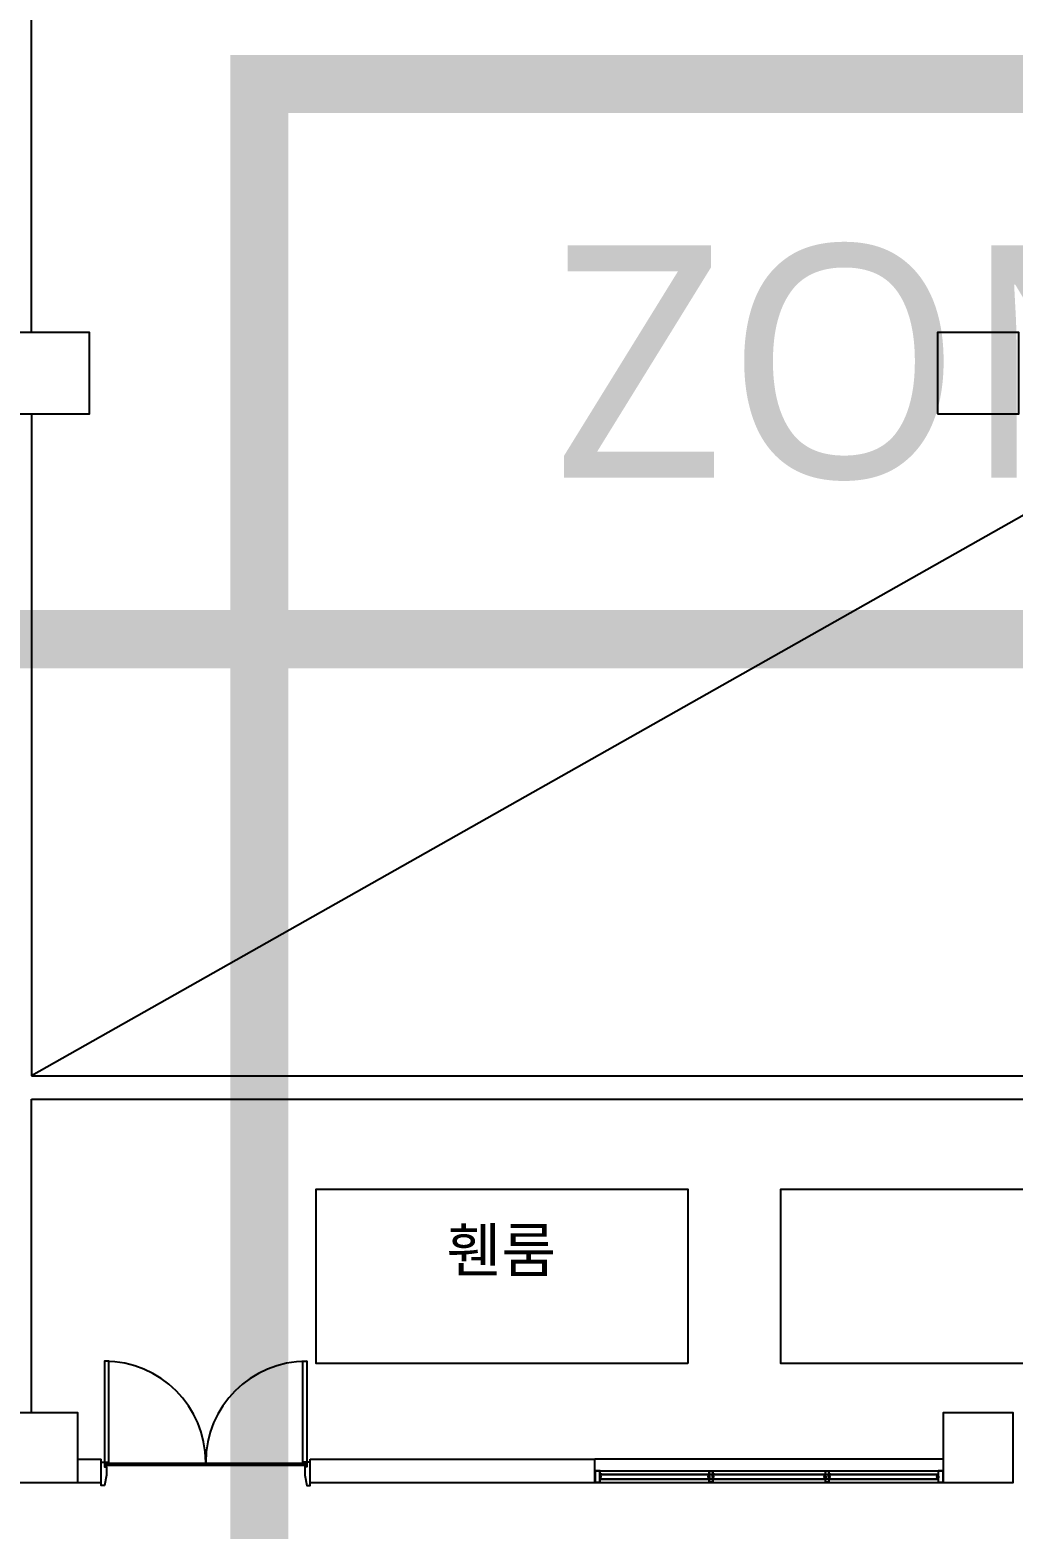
# Model space of a CAD drawing. Header units: millimetres. Extents: x -105683 to 94728, y -31127 to 151123.
# Drawn here: x 52712 to 61175, y 46995 to 59899 of the extents above; entities that cross this region are included whole.
import ezdxf
from ezdxf.enums import TextEntityAlignment as Align

# ---------------------------------------------------------------- set-up
doc = ezdxf.new("R2010")
doc.units = ezdxf.units.MM
doc.linetypes.add('HIDDEN', pattern=[9.525, 6.35, -3.175])
doc.layers.add('e-plan', color=9, linetype='Continuous')
doc.layers.add('구역', color=5, linetype='Continuous')
doc.styles.add('xr_plan$0$USUN', font='malgun_0.ttf')
doc.styles.add('Xref-지하1층$0$USUN', font='malgun_0.ttf')

# ---------------------------------------------------------------- blocks, each defined once
blk = doc.blocks.new('Xref-지하1층')
at = {"layer": 'e-plan'}
for p, q in [((84200, 78600), (56250, 62800)), ((64100, 59500), (64100, 59300)), ((58620, 59463), (56880, 59463)), ((58620, 59447), (56880, 59447)), ((61145, 59400), (61100, 59400)), ((61143, 59398), (61102, 59398)), ((61145, 59400), (64055, 59400)), ((61160, 59372), (61145, 59372)), ((61145, 59372), (61145, 59370)), ((61160, 59372), (61145, 59372)), ((61145, 59372), (61145, 59370)), ((61147, 59370), (61145, 59370)), ((61147, 59370), (61145, 59370)), ((61150, 59371), (61147, 59371)), ((61147, 59371), (61147, 59370)), ((61150, 59371), (61147, 59371)), ((61147, 59371), (61147, 59370)), ((61150, 59329), (61150, 59371)), ((61150, 59329), (61150, 59371)), ((61158, 59371), (61152, 59371)), ((61152, 59329), (61152, 59371)), ((61158, 59371), (61152, 59371)), ((61152, 59329), (61152, 59371)), ((61158, 59368), (61158, 59371)), ((61158, 59368), (61158, 59371)), ((61158, 59368), (61160, 59368)), ((61158, 59368), (61160, 59368)), ((61160, 59368), (61160, 59372)), ((61160, 59368), (61160, 59372)), ((61160, 59372), (64055, 59372)), ((61160, 59368), (64055, 59368)), ((62070, 59372), (62085, 59372)), ((62070, 59368), (62070, 59372)), ((62070, 59368), (62070, 59372)), ((62070, 59372), (62085, 59372)), ((62072, 59368), (62070, 59368)), ((62072, 59368), (62070, 59368)), ((62072, 59371), (62078, 59371)), ((62072, 59368), (62072, 59371)), ((62072, 59371), (62078, 59371)), ((62072, 59368), (62072, 59371)), ((62078, 59329), (62078, 59371)), ((62078, 59329), (62078, 59371)), ((62080, 59371), (62083, 59371)), ((62080, 59329), (62080, 59371)), ((62080, 59371), (62083, 59371)), ((62080, 59329), (62080, 59371)), ((62083, 59371), (62083, 59370)), ((62083, 59371), (62083, 59370)), ((62083, 59370), (62085, 59370)), ((62083, 59370), (62085, 59370)), ((62085, 59372), (62085, 59370)), ((62085, 59372), (62085, 59370)), ((62130, 59372), (62115, 59372)), ((62115, 59372), (62115, 59370)), ((62130, 59372), (62115, 59372)), ((62115, 59372), (62115, 59370)), ((62117, 59370), (62115, 59370)), ((62117, 59370), (62115, 59370)), ((62120, 59371), (62117, 59371)), ((62117, 59371), (62117, 59370)), ((62120, 59371), (62117, 59371)), ((62117, 59371), (62117, 59370)), ((62120, 59329), (62120, 59371)), ((62120, 59329), (62120, 59371)), ((62128, 59371), (62122, 59371)), ((62122, 59329), (62122, 59371)), ((62128, 59371), (62122, 59371)), ((62122, 59329), (62122, 59371)), ((62128, 59368), (62128, 59371)), ((62128, 59368), (62128, 59371)), ((62128, 59368), (62130, 59368)), ((62128, 59368), (62130, 59368)), ((62130, 59368), (62130, 59372)), ((62130, 59368), (62130, 59372)), ((63070, 59372), (63085, 59372)), ((63070, 59368), (63070, 59372)), ((63070, 59368), (63070, 59372)), ((63070, 59372), (63085, 59372)), ((63072, 59368), (63070, 59368)), ((63072, 59368), (63070, 59368)), ((63072, 59371), (63078, 59371)), ((63072, 59368), (63072, 59371)), ((63072, 59371), (63078, 59371)), ((63072, 59368), (63072, 59371)), ((63078, 59329), (63078, 59371)), ((63078, 59329), (63078, 59371)), ((63080, 59371), (63083, 59371)), ((63080, 59329), (63080, 59371)), ((63080, 59371), (63083, 59371)), ((63080, 59329), (63080, 59371)), ((63083, 59371), (63083, 59370)), ((63083, 59371), (63083, 59370)), ((63083, 59370), (63085, 59370)), ((63083, 59370), (63085, 59370)), ((63085, 59372), (63085, 59370)), ((63085, 59372), (63085, 59370)), ((63130, 59372), (63115, 59372)), ((63115, 59372), (63115, 59370)), ((63130, 59372), (63115, 59372)), ((63115, 59372), (63115, 59370)), ((63117, 59370), (63115, 59370)), ((63117, 59370), (63115, 59370)), ((63120, 59371), (63117, 59371)), ((63117, 59371), (63117, 59370)), ((63120, 59371), (63117, 59371)), ((63117, 59371), (63117, 59370)), ((63120, 59329), (63120, 59371)), ((63120, 59329), (63120, 59371)), ((63128, 59371), (63122, 59371)), ((63122, 59329), (63122, 59371)), ((63128, 59371), (63122, 59371)), ((63122, 59329), (63122, 59371)), ((63128, 59368), (63128, 59371)), ((63128, 59368), (63128, 59371)), ((63128, 59368), (63130, 59368)), ((63128, 59368), (63130, 59368)), ((63130, 59368), (63130, 59372)), ((63130, 59368), (63130, 59372)), ((64040, 59368), (64040, 59372)), ((64040, 59372), (64055, 59372)), ((64040, 59368), (64040, 59372)), ((64040, 59372), (64055, 59372)), ((64042, 59368), (64040, 59368)), ((64042, 59368), (64040, 59368)), ((64042, 59371), (64048, 59371)), ((64042, 59368), (64042, 59371)), ((64042, 59371), (64048, 59371)), ((64042, 59368), (64042, 59371)), ((64048, 59329), (64048, 59371)), ((64048, 59329), (64048, 59371)), ((64050, 59371), (64053, 59371)), ((64050, 59329), (64050, 59371)), ((64050, 59371), (64053, 59371)), ((64050, 59329), (64050, 59371)), ((64053, 59371), (64053, 59370)), ((64053, 59371), (64053, 59370)), ((64053, 59370), (64055, 59370)), ((64053, 59370), (64055, 59370)), ((64055, 59372), (64055, 59370)), ((64055, 59372), (64055, 59370)), ((61102, 59302), (61143, 59302)), ((61158, 59350), (61134, 59350)), ((61158, 59350), (61134, 59350)), ((61140, 59352), (61139, 59352)), ((61139, 59352), (61139, 59351)), ((61140, 59352), (61139, 59352)), ((61139, 59352), (61139, 59351)), ((61139, 59351), (61139, 59351)), ((61139, 59351), (61139, 59351)), ((61139, 59350), (61139, 59349)), ((61139, 59350), (61139, 59349)), ((61139, 59349), (61139, 59349)), ((61139, 59349), (61139, 59349)), ((61140, 59348), (61139, 59348)), ((61140, 59348), (61139, 59348)), ((61140, 59352), (61141, 59352)), ((61140, 59352), (61140, 59351)), ((61140, 59352), (61141, 59352)), ((61140, 59352), (61140, 59351)), ((61140, 59351), (61141, 59351)), ((61140, 59351), (61141, 59351)), ((61140, 59349), (61141, 59349)), ((61140, 59349), (61140, 59348)), ((61140, 59349), (61141, 59349)), ((61140, 59349), (61140, 59348)), ((61140, 59348), (61141, 59348)), ((61140, 59348), (61141, 59348)), ((61142, 59352), (61145, 59352)), ((61142, 59352), (61145, 59352)), ((61142, 59351), (61145, 59351)), ((61142, 59351), (61145, 59351)), ((61142, 59349), (61145, 59349)), ((61142, 59349), (61145, 59349)), ((61142, 59348), (61145, 59348)), ((61142, 59348), (61145, 59348)), ((61145, 59330), (61145, 59328)), ((61147, 59330), (61145, 59330)), ((61145, 59330), (61145, 59328)), ((61147, 59330), (61145, 59330)), ((61145, 59328), (61160, 59328)), ((61145, 59328), (61160, 59328)), ((61145, 59300), (64055, 59300)), ((61147, 59352), (61149, 59352)), ((61147, 59352), (61149, 59352)), ((61147, 59351), (61149, 59351)), ((61147, 59351), (61149, 59351)), ((61147, 59349), (61149, 59349)), ((61147, 59349), (61149, 59349)), ((61147, 59348), (61149, 59348)), ((61147, 59348), (61149, 59348)), ((61147, 59330), (61147, 59329)), ((61147, 59330), (61147, 59329)), ((61147, 59329), (61150, 59329)), ((61147, 59329), (61150, 59329)), ((61151, 59352), (61152, 59352)), ((61151, 59352), (61152, 59352)), ((61151, 59351), (61152, 59351)), ((61151, 59351), (61152, 59351)), ((61151, 59349), (61152, 59349)), ((61151, 59349), (61152, 59349)), ((61151, 59348), (61152, 59348)), ((61151, 59348), (61152, 59348)), ((61152, 59346), (61152, 59354)), ((61152, 59354), (61153, 59354)), ((61152, 59346), (61152, 59354)), ((61152, 59354), (61153, 59354)), ((61153, 59346), (61152, 59346)), ((61153, 59346), (61152, 59346)), ((61152, 59329), (61158, 59329)), ((61152, 59329), (61158, 59329)), ((61154, 59354), (61153, 59354)), ((61154, 59354), (61153, 59354)), ((61153, 59350), (61154, 59351)), ((61153, 59350), (61154, 59351)), ((61153, 59350), (61153, 59350)), ((61153, 59350), (61154, 59349)), ((61153, 59350), (61153, 59350)), ((61153, 59350), (61154, 59349)), ((61153, 59346), (61154, 59346)), ((61153, 59346), (61154, 59346)), ((61155, 59353), (61154, 59354)), ((61155, 59353), (61154, 59354)), ((61154, 59351), (61155, 59352)), ((61154, 59351), (61155, 59352)), ((61154, 59349), (61155, 59349)), ((61154, 59349), (61155, 59349)), ((61154, 59346), (61155, 59347)), ((61154, 59346), (61155, 59347)), ((61155, 59351), (61155, 59353)), ((61155, 59353), (61155, 59353)), ((61155, 59352), (61155, 59353)), ((61155, 59351), (61155, 59353)), ((61155, 59353), (61155, 59353)), ((61155, 59352), (61155, 59353)), ((61155, 59349), (61155, 59351)), ((61155, 59349), (61155, 59351)), ((61155, 59348), (61155, 59349)), ((61155, 59349), (61155, 59348)), ((61155, 59348), (61155, 59349)), ((61155, 59349), (61155, 59348)), ((61155, 59347), (61155, 59348)), ((61155, 59347), (61155, 59348)), ((61158, 59329), (61158, 59332)), ((61158, 59332), (61160, 59332)), ((61158, 59329), (61158, 59332)), ((61158, 59332), (61160, 59332)), ((61160, 59328), (61160, 59332)), ((61160, 59328), (61160, 59332)), ((61160, 59332), (64055, 59332)), ((61160, 59328), (64055, 59328)), ((62070, 59328), (62070, 59332)), ((62072, 59332), (62070, 59332)), ((62070, 59328), (62070, 59332)), ((62072, 59332), (62070, 59332)), ((62085, 59328), (62070, 59328)), ((62085, 59328), (62070, 59328)), ((62072, 59350), (62096, 59350)), ((62072, 59350), (62096, 59350)), ((62072, 59329), (62072, 59332)), ((62072, 59329), (62072, 59332)), ((62078, 59329), (62072, 59329)), ((62078, 59329), (62072, 59329)), ((62075, 59353), (62076, 59354)), ((62075, 59353), (62076, 59354)), ((62075, 59351), (62075, 59353)), ((62075, 59353), (62075, 59353)), ((62075, 59352), (62075, 59353)), ((62075, 59351), (62075, 59353)), ((62075, 59353), (62075, 59353)), ((62075, 59352), (62075, 59353)), ((62076, 59351), (62075, 59352)), ((62076, 59351), (62075, 59352)), ((62075, 59349), (62075, 59351)), ((62075, 59349), (62075, 59351)), ((62075, 59348), (62075, 59349)), ((62076, 59349), (62075, 59349)), ((62075, 59349), (62075, 59348)), ((62075, 59348), (62075, 59349)), ((62075, 59349), (62075, 59348)), ((62076, 59349), (62075, 59349)), ((62075, 59347), (62075, 59348)), ((62075, 59347), (62075, 59348)), ((62076, 59346), (62075, 59347)), ((62076, 59346), (62075, 59347)), ((62076, 59354), (62077, 59354)), ((62076, 59354), (62077, 59354)), ((62077, 59350), (62076, 59351)), ((62077, 59350), (62076, 59351)), ((62077, 59350), (62076, 59349)), ((62077, 59350), (62076, 59349)), ((62077, 59346), (62076, 59346)), ((62077, 59346), (62076, 59346)), ((62078, 59354), (62077, 59354)), ((62078, 59354), (62077, 59354)), ((62077, 59350), (62077, 59350)), ((62077, 59350), (62077, 59350)), ((62077, 59346), (62078, 59346)), ((62077, 59346), (62078, 59346)), ((62078, 59346), (62078, 59354)), ((62078, 59346), (62078, 59354)), ((62079, 59352), (62078, 59352)), ((62079, 59352), (62078, 59352)), ((62079, 59351), (62078, 59351)), ((62079, 59351), (62078, 59351)), ((62079, 59349), (62078, 59349)), ((62079, 59349), (62078, 59349)), ((62079, 59348), (62078, 59348)), ((62079, 59348), (62078, 59348)), ((62083, 59329), (62080, 59329)), ((62083, 59329), (62080, 59329)), ((62083, 59352), (62081, 59352)), ((62083, 59352), (62081, 59352)), ((62083, 59351), (62081, 59351)), ((62083, 59351), (62081, 59351)), ((62083, 59349), (62081, 59349)), ((62083, 59349), (62081, 59349)), ((62083, 59348), (62081, 59348)), ((62083, 59348), (62081, 59348)), ((62083, 59330), (62083, 59329)), ((62083, 59330), (62085, 59330)), ((62083, 59330), (62083, 59329)), ((62083, 59330), (62085, 59330)), ((62088, 59352), (62085, 59352)), ((62088, 59352), (62085, 59352)), ((62088, 59351), (62085, 59351)), ((62088, 59351), (62085, 59351)), ((62088, 59349), (62085, 59349)), ((62088, 59349), (62085, 59349)), ((62088, 59348), (62085, 59348)), ((62088, 59348), (62085, 59348)), ((62085, 59330), (62085, 59328)), ((62085, 59330), (62085, 59328)), ((62090, 59352), (62089, 59352)), ((62090, 59352), (62089, 59352)), ((62090, 59351), (62089, 59351)), ((62090, 59351), (62089, 59351)), ((62090, 59349), (62089, 59349)), ((62090, 59349), (62089, 59349)), ((62090, 59348), (62089, 59348)), ((62090, 59348), (62089, 59348)), ((62090, 59352), (62090, 59351)), ((62090, 59352), (62091, 59352)), ((62090, 59352), (62090, 59351)), ((62090, 59352), (62091, 59352)), ((62090, 59349), (62090, 59348)), ((62090, 59349), (62090, 59348)), ((62090, 59348), (62091, 59348)), ((62090, 59348), (62091, 59348)), ((62091, 59352), (62091, 59351)), ((62091, 59352), (62091, 59351)), ((62091, 59351), (62091, 59351)), ((62091, 59351), (62091, 59351)), ((62091, 59350), (62091, 59349)), ((62091, 59350), (62091, 59349)), ((62091, 59349), (62091, 59349)), ((62091, 59349), (62091, 59349)), ((62128, 59350), (62104, 59350)), ((62128, 59350), (62104, 59350)), ((62110, 59352), (62109, 59352)), ((62109, 59352), (62109, 59351)), ((62110, 59352), (62109, 59352)), ((62109, 59352), (62109, 59351)), ((62109, 59351), (62109, 59351)), ((62109, 59351), (62109, 59351)), ((62109, 59350), (62109, 59349)), ((62109, 59350), (62109, 59349)), ((62109, 59349), (62109, 59349)), ((62109, 59349), (62109, 59349)), ((62110, 59348), (62109, 59348)), ((62110, 59348), (62109, 59348)), ((62110, 59352), (62111, 59352)), ((62110, 59352), (62110, 59351)), ((62110, 59352), (62111, 59352)), ((62110, 59352), (62110, 59351)), ((62110, 59351), (62111, 59351)), ((62110, 59351), (62111, 59351)), ((62110, 59349), (62111, 59349)), ((62110, 59349), (62110, 59348)), ((62110, 59349), (62111, 59349)), ((62110, 59349), (62110, 59348)), ((62110, 59348), (62111, 59348)), ((62110, 59348), (62111, 59348)), ((62112, 59352), (62115, 59352)), ((62112, 59352), (62115, 59352)), ((62112, 59351), (62115, 59351)), ((62112, 59351), (62115, 59351)), ((62112, 59349), (62115, 59349)), ((62112, 59349), (62115, 59349)), ((62112, 59348), (62115, 59348)), ((62112, 59348), (62115, 59348)), ((62115, 59330), (62115, 59328)), ((62117, 59330), (62115, 59330)), ((62115, 59330), (62115, 59328)), ((62117, 59330), (62115, 59330)), ((62115, 59328), (62130, 59328)), ((62115, 59328), (62130, 59328)), ((62117, 59352), (62119, 59352)), ((62117, 59352), (62119, 59352)), ((62117, 59351), (62119, 59351)), ((62117, 59351), (62119, 59351)), ((62117, 59349), (62119, 59349)), ((62117, 59349), (62119, 59349)), ((62117, 59348), (62119, 59348)), ((62117, 59348), (62119, 59348)), ((62117, 59330), (62117, 59329)), ((62117, 59330), (62117, 59329)), ((62117, 59329), (62120, 59329)), ((62117, 59329), (62120, 59329)), ((62121, 59352), (62122, 59352)), ((62121, 59352), (62122, 59352)), ((62121, 59351), (62122, 59351)), ((62121, 59351), (62122, 59351)), ((62121, 59349), (62122, 59349)), ((62121, 59349), (62122, 59349)), ((62121, 59348), (62122, 59348)), ((62121, 59348), (62122, 59348)), ((62122, 59346), (62122, 59354)), ((62122, 59354), (62123, 59354)), ((62122, 59346), (62122, 59354)), ((62122, 59354), (62123, 59354)), ((62123, 59346), (62122, 59346)), ((62123, 59346), (62122, 59346)), ((62122, 59329), (62128, 59329)), ((62122, 59329), (62128, 59329)), ((62124, 59354), (62123, 59354)), ((62124, 59354), (62123, 59354)), ((62123, 59350), (62124, 59351)), ((62123, 59350), (62124, 59351)), ((62123, 59350), (62123, 59350)), ((62123, 59350), (62124, 59349)), ((62123, 59350), (62123, 59350)), ((62123, 59350), (62124, 59349)), ((62123, 59346), (62124, 59346)), ((62123, 59346), (62124, 59346)), ((62125, 59353), (62124, 59354)), ((62125, 59353), (62124, 59354)), ((62124, 59351), (62125, 59352)), ((62124, 59351), (62125, 59352)), ((62124, 59349), (62125, 59349)), ((62124, 59349), (62125, 59349)), ((62124, 59346), (62125, 59347)), ((62124, 59346), (62125, 59347)), ((62125, 59351), (62125, 59353)), ((62125, 59353), (62125, 59353)), ((62125, 59352), (62125, 59353)), ((62125, 59351), (62125, 59353)), ((62125, 59353), (62125, 59353)), ((62125, 59352), (62125, 59353)), ((62125, 59349), (62125, 59351)), ((62125, 59349), (62125, 59351)), ((62125, 59348), (62125, 59349)), ((62125, 59349), (62125, 59348)), ((62125, 59348), (62125, 59349)), ((62125, 59349), (62125, 59348)), ((62125, 59347), (62125, 59348)), ((62125, 59347), (62125, 59348)), ((62128, 59329), (62128, 59332)), ((62128, 59332), (62130, 59332)), ((62128, 59329), (62128, 59332)), ((62128, 59332), (62130, 59332)), ((62130, 59328), (62130, 59332)), ((62130, 59328), (62130, 59332)), ((63070, 59328), (63070, 59332)), ((63072, 59332), (63070, 59332)), ((63070, 59328), (63070, 59332)), ((63072, 59332), (63070, 59332)), ((63085, 59328), (63070, 59328)), ((63085, 59328), (63070, 59328)), ((63072, 59350), (63096, 59350)), ((63072, 59350), (63096, 59350)), ((63072, 59329), (63072, 59332)), ((63072, 59329), (63072, 59332)), ((63078, 59329), (63072, 59329)), ((63078, 59329), (63072, 59329)), ((63075, 59353), (63076, 59354)), ((63075, 59353), (63076, 59354)), ((63075, 59351), (63075, 59353)), ((63075, 59353), (63075, 59353)), ((63075, 59352), (63075, 59353)), ((63075, 59351), (63075, 59353)), ((63075, 59353), (63075, 59353)), ((63075, 59352), (63075, 59353)), ((63076, 59351), (63075, 59352)), ((63076, 59351), (63075, 59352)), ((63075, 59349), (63075, 59351)), ((63075, 59349), (63075, 59351)), ((63075, 59348), (63075, 59349)), ((63076, 59349), (63075, 59349)), ((63075, 59349), (63075, 59348)), ((63075, 59348), (63075, 59349)), ((63075, 59349), (63075, 59348)), ((63076, 59349), (63075, 59349)), ((63075, 59347), (63075, 59348)), ((63075, 59347), (63075, 59348)), ((63076, 59346), (63075, 59347)), ((63076, 59346), (63075, 59347)), ((63076, 59354), (63077, 59354)), ((63076, 59354), (63077, 59354)), ((63077, 59350), (63076, 59351)), ((63077, 59350), (63076, 59351)), ((63077, 59350), (63076, 59349)), ((63077, 59350), (63076, 59349)), ((63077, 59346), (63076, 59346)), ((63077, 59346), (63076, 59346)), ((63078, 59354), (63077, 59354)), ((63078, 59354), (63077, 59354)), ((63077, 59350), (63077, 59350)), ((63077, 59350), (63077, 59350)), ((63077, 59346), (63078, 59346)), ((63077, 59346), (63078, 59346)), ((63078, 59346), (63078, 59354)), ((63078, 59346), (63078, 59354)), ((63079, 59352), (63078, 59352)), ((63079, 59352), (63078, 59352)), ((63079, 59351), (63078, 59351)), ((63079, 59351), (63078, 59351)), ((63079, 59349), (63078, 59349)), ((63079, 59349), (63078, 59349)), ((63079, 59348), (63078, 59348)), ((63079, 59348), (63078, 59348)), ((63083, 59329), (63080, 59329)), ((63083, 59329), (63080, 59329)), ((63083, 59352), (63081, 59352)), ((63083, 59352), (63081, 59352)), ((63083, 59351), (63081, 59351)), ((63083, 59351), (63081, 59351)), ((63083, 59349), (63081, 59349)), ((63083, 59349), (63081, 59349)), ((63083, 59348), (63081, 59348)), ((63083, 59348), (63081, 59348)), ((63083, 59330), (63083, 59329)), ((63083, 59330), (63085, 59330)), ((63083, 59330), (63083, 59329)), ((63083, 59330), (63085, 59330)), ((63088, 59352), (63085, 59352)), ((63088, 59352), (63085, 59352)), ((63088, 59351), (63085, 59351)), ((63088, 59351), (63085, 59351)), ((63088, 59349), (63085, 59349)), ((63088, 59349), (63085, 59349)), ((63088, 59348), (63085, 59348)), ((63088, 59348), (63085, 59348)), ((63085, 59330), (63085, 59328)), ((63085, 59330), (63085, 59328)), ((63090, 59352), (63089, 59352)), ((63090, 59352), (63089, 59352)), ((63090, 59351), (63089, 59351)), ((63090, 59351), (63089, 59351)), ((63090, 59349), (63089, 59349)), ((63090, 59349), (63089, 59349)), ((63090, 59348), (63089, 59348)), ((63090, 59348), (63089, 59348)), ((63090, 59352), (63090, 59351)), ((63090, 59352), (63091, 59352)), ((63090, 59352), (63090, 59351)), ((63090, 59352), (63091, 59352)), ((63090, 59349), (63090, 59348)), ((63090, 59349), (63090, 59348)), ((63090, 59348), (63091, 59348)), ((63090, 59348), (63091, 59348)), ((63091, 59352), (63091, 59351)), ((63091, 59352), (63091, 59351)), ((63091, 59351), (63091, 59351)), ((63091, 59351), (63091, 59351)), ((63091, 59350), (63091, 59349)), ((63091, 59350), (63091, 59349)), ((63091, 59349), (63091, 59349)), ((63091, 59349), (63091, 59349)), ((63128, 59350), (63104, 59350)), ((63128, 59350), (63104, 59350)), ((63110, 59352), (63109, 59352)), ((63109, 59352), (63109, 59351)), ((63110, 59352), (63109, 59352)), ((63109, 59352), (63109, 59351)), ((63109, 59351), (63109, 59351)), ((63109, 59351), (63109, 59351)), ((63109, 59350), (63109, 59349)), ((63109, 59350), (63109, 59349)), ((63109, 59349), (63109, 59349)), ((63109, 59349), (63109, 59349)), ((63110, 59348), (63109, 59348)), ((63110, 59348), (63109, 59348)), ((63110, 59352), (63111, 59352)), ((63110, 59352), (63110, 59351)), ((63110, 59352), (63111, 59352)), ((63110, 59352), (63110, 59351)), ((63110, 59351), (63111, 59351)), ((63110, 59351), (63111, 59351)), ((63110, 59349), (63111, 59349)), ((63110, 59349), (63110, 59348)), ((63110, 59349), (63111, 59349)), ((63110, 59349), (63110, 59348)), ((63110, 59348), (63111, 59348)), ((63110, 59348), (63111, 59348)), ((63112, 59352), (63115, 59352)), ((63112, 59352), (63115, 59352)), ((63112, 59351), (63115, 59351)), ((63112, 59351), (63115, 59351)), ((63112, 59349), (63115, 59349)), ((63112, 59349), (63115, 59349)), ((63112, 59348), (63115, 59348)), ((63112, 59348), (63115, 59348)), ((63115, 59330), (63115, 59328)), ((63117, 59330), (63115, 59330)), ((63115, 59330), (63115, 59328)), ((63117, 59330), (63115, 59330)), ((63115, 59328), (63130, 59328)), ((63115, 59328), (63130, 59328)), ((63117, 59352), (63119, 59352)), ((63117, 59352), (63119, 59352)), ((63117, 59351), (63119, 59351)), ((63117, 59351), (63119, 59351)), ((63117, 59349), (63119, 59349)), ((63117, 59349), (63119, 59349)), ((63117, 59348), (63119, 59348)), ((63117, 59348), (63119, 59348)), ((63117, 59330), (63117, 59329)), ((63117, 59330), (63117, 59329)), ((63117, 59329), (63120, 59329)), ((63117, 59329), (63120, 59329)), ((63121, 59352), (63122, 59352)), ((63121, 59352), (63122, 59352)), ((63121, 59351), (63122, 59351)), ((63121, 59351), (63122, 59351)), ((63121, 59349), (63122, 59349)), ((63121, 59349), (63122, 59349)), ((63121, 59348), (63122, 59348)), ((63121, 59348), (63122, 59348)), ((63122, 59346), (63122, 59354)), ((63122, 59354), (63123, 59354)), ((63122, 59346), (63122, 59354)), ((63122, 59354), (63123, 59354)), ((63123, 59346), (63122, 59346)), ((63123, 59346), (63122, 59346)), ((63122, 59329), (63128, 59329)), ((63122, 59329), (63128, 59329)), ((63124, 59354), (63123, 59354)), ((63124, 59354), (63123, 59354)), ((63123, 59350), (63124, 59351)), ((63123, 59350), (63124, 59351)), ((63123, 59350), (63123, 59350)), ((63123, 59350), (63124, 59349)), ((63123, 59350), (63123, 59350)), ((63123, 59350), (63124, 59349)), ((63123, 59346), (63124, 59346)), ((63123, 59346), (63124, 59346)), ((63125, 59353), (63124, 59354)), ((63125, 59353), (63124, 59354)), ((63124, 59351), (63125, 59352)), ((63124, 59351), (63125, 59352)), ((63124, 59349), (63125, 59349)), ((63124, 59349), (63125, 59349)), ((63124, 59346), (63125, 59347)), ((63124, 59346), (63125, 59347)), ((63125, 59351), (63125, 59353)), ((63125, 59353), (63125, 59353)), ((63125, 59352), (63125, 59353)), ((63125, 59351), (63125, 59353)), ((63125, 59353), (63125, 59353)), ((63125, 59352), (63125, 59353)), ((63125, 59349), (63125, 59351)), ((63125, 59349), (63125, 59351)), ((63125, 59348), (63125, 59349)), ((63125, 59349), (63125, 59348)), ((63125, 59348), (63125, 59349)), ((63125, 59349), (63125, 59348)), ((63125, 59347), (63125, 59348)), ((63125, 59347), (63125, 59348)), ((63128, 59329), (63128, 59332)), ((63128, 59332), (63130, 59332)), ((63128, 59329), (63128, 59332)), ((63128, 59332), (63130, 59332)), ((63130, 59328), (63130, 59332)), ((63130, 59328), (63130, 59332)), ((64040, 59328), (64040, 59332)), ((64042, 59332), (64040, 59332)), ((64040, 59328), (64040, 59332)), ((64042, 59332), (64040, 59332)), ((64055, 59328), (64040, 59328)), ((64055, 59328), (64040, 59328)), ((64042, 59350), (64066, 59350)), ((64042, 59350), (64066, 59350)), ((64042, 59329), (64042, 59332)), ((64042, 59329), (64042, 59332)), ((64048, 59329), (64042, 59329)), ((64048, 59329), (64042, 59329)), ((64045, 59353), (64046, 59354)), ((64045, 59353), (64046, 59354)), ((64045, 59351), (64045, 59353)), ((64045, 59353), (64045, 59353)), ((64045, 59352), (64045, 59353)), ((64045, 59351), (64045, 59353)), ((64045, 59353), (64045, 59353)), ((64045, 59352), (64045, 59353)), ((64046, 59351), (64045, 59352)), ((64046, 59351), (64045, 59352)), ((64045, 59349), (64045, 59351)), ((64045, 59349), (64045, 59351)), ((64045, 59348), (64045, 59349)), ((64046, 59349), (64045, 59349)), ((64045, 59349), (64045, 59348)), ((64045, 59348), (64045, 59349)), ((64046, 59349), (64045, 59349)), ((64045, 59349), (64045, 59348)), ((64045, 59347), (64045, 59348)), ((64045, 59347), (64045, 59348)), ((64046, 59346), (64045, 59347)), ((64046, 59346), (64045, 59347)), ((64046, 59354), (64047, 59354)), ((64046, 59354), (64047, 59354)), ((64047, 59350), (64046, 59351)), ((64047, 59350), (64046, 59351)), ((64047, 59350), (64046, 59349)), ((64047, 59350), (64046, 59349)), ((64047, 59346), (64046, 59346)), ((64047, 59346), (64046, 59346)), ((64048, 59354), (64047, 59354)), ((64048, 59354), (64047, 59354)), ((64047, 59350), (64047, 59350)), ((64047, 59350), (64047, 59350)), ((64047, 59346), (64048, 59346)), ((64047, 59346), (64048, 59346)), ((64048, 59346), (64048, 59354)), ((64048, 59346), (64048, 59354)), ((64049, 59352), (64048, 59352)), ((64049, 59352), (64048, 59352)), ((64049, 59351), (64048, 59351)), ((64049, 59351), (64048, 59351)), ((64049, 59349), (64048, 59349)), ((64049, 59349), (64048, 59349)), ((64049, 59348), (64048, 59348)), ((64049, 59348), (64048, 59348)), ((64053, 59329), (64050, 59329)), ((64053, 59329), (64050, 59329)), ((64053, 59352), (64051, 59352)), ((64053, 59352), (64051, 59352)), ((64053, 59351), (64051, 59351)), ((64053, 59351), (64051, 59351)), ((64053, 59349), (64051, 59349)), ((64053, 59349), (64051, 59349)), ((64053, 59348), (64051, 59348)), ((64053, 59348), (64051, 59348)), ((64053, 59330), (64053, 59329)), ((64053, 59330), (64055, 59330)), ((64053, 59330), (64053, 59329)), ((64053, 59330), (64055, 59330)), ((64058, 59352), (64055, 59352)), ((64058, 59352), (64055, 59352)), ((64058, 59351), (64055, 59351)), ((64058, 59351), (64055, 59351)), ((64058, 59349), (64055, 59349)), ((64058, 59349), (64055, 59349)), ((64058, 59348), (64055, 59348)), ((64058, 59348), (64055, 59348)), ((64055, 59330), (64055, 59328)), ((64055, 59330), (64055, 59328)), ((64060, 59352), (64059, 59352)), ((64060, 59352), (64059, 59352)), ((64060, 59351), (64059, 59351)), ((64060, 59351), (64059, 59351)), ((64060, 59349), (64059, 59349)), ((64060, 59349), (64059, 59349)), ((64060, 59348), (64059, 59348)), ((64060, 59348), (64059, 59348)), ((64060, 59352), (64060, 59351)), ((64060, 59352), (64061, 59352)), ((64060, 59352), (64060, 59351)), ((64060, 59352), (64061, 59352)), ((64060, 59349), (64060, 59348)), ((64060, 59349), (64060, 59348)), ((64060, 59348), (64061, 59348)), ((64060, 59348), (64061, 59348)), ((64061, 59352), (64061, 59351)), ((64061, 59352), (64061, 59351)), ((64061, 59351), (64061, 59351)), ((64061, 59351), (64061, 59351)), ((64061, 59350), (64061, 59349)), ((64061, 59350), (64061, 59349)), ((64061, 59349), (64061, 59349)), ((64061, 59349), (64061, 59349))]:
    blk.add_line(p, q, dxfattribs=at)
at = {"layer": 'e-plan', "linetype": 'Continuous'}
for p, q in [((56250, 69200), (56250, 78600)), ((56250, 68500), (56250, 62800)), ((56250, 62800), (70900, 62800)), ((56250, 59900), (56250, 62600)), ((56250, 62600), (70700, 62600)), ((56650, 59500), (56850, 59500)), ((56850, 59300), (56850, 59500)), ((58650, 59500), (61100, 59500)), ((58650, 59300), (58650, 59500)), ((61100, 59300), (61100, 59500)), ((64100, 59500), (61100, 59500)), ((56650, 59300), (56850, 59300)), ((58650, 59300), (61100, 59300))]:
    blk.add_line(p, q, dxfattribs=at)
at = {"layer": 'e-plan'}
for points in [[(56050, 68500), (56750, 68500), (56750, 69200), (56050, 69200)], [(64050, 68500), (64750, 68500), (64750, 69200), (64050, 69200)], [(61900, 60325), (58700, 60325), (58700, 61825), (61900, 61825)], [(65900, 60325), (62700, 60325), (62700, 61825), (65900, 61825)], [(56050, 59300), (56650, 59300), (56650, 59900), (56050, 59900)], [(64100, 59300), (64700, 59300), (64700, 59900), (64100, 59900)], [(61143, 59398), (61102, 59398), (61102, 59302), (61143, 59302)], [(62085, 59400), (62115, 59400), (62115, 59300), (62085, 59300)], [(62087, 59398), (62113, 59398), (62113, 59302), (62087, 59302)], [(63085, 59400), (63115, 59400), (63115, 59300), (63085, 59300)], [(63087, 59398), (63113, 59398), (63113, 59302), (63087, 59302)], [(64098, 59398), (64057, 59398), (64057, 59302), (64098, 59302)]]:
    blk.add_lwpolyline(points, close=True, dxfattribs=at)
for points in [[(56880, 59475), (56915, 59475), (56915, 60345), (56880, 60345), (56880, 59475)], [(58620, 59475), (58585, 59475), (58585, 60345), (58620, 60345), (58620, 59475)], [(56850, 59475), (56880, 59475), (56880, 59435), (56895, 59435), (56895, 59365), (56880, 59275), (56850, 59275), (56850, 59475)], [(58650, 59475), (58620, 59475), (58620, 59435), (58605, 59435), (58605, 59365), (58620, 59275), (58650, 59275), (58650, 59475)], [(61100, 59300), (61145, 59300), (61145, 59400), (61100, 59400), (61100, 59300)], [(64055, 59300), (64100, 59300), (64100, 59400), (64055, 59400), (64055, 59300)]]:
    blk.add_lwpolyline(points, dxfattribs=at)
for centre, start, end in [((56880, 59475), 0, 90), ((58620, 59475), 90, 180)]:
    blk.add_arc(centre, 870, start, end, dxfattribs=at)
at = {"layer": 'e-plan', "ltscale": 3, "style": 'xr_plan$0$USUN'}
blk.add_text('휀룸', height=375, dxfattribs=at).set_placement((60296, 61300), align=Align.MIDDLE_CENTER)

msp = doc.modelspace()

# ---------------------------------------------------------------- linework, layer by layer
at = {"layer": '구역', "color": 7, "linetype": 'HIDDEN', "ltscale": 2, "const_width": 500}
for points in [[(54687, 59435), (80861, 59435), (80861, 54655), (54687, 54655)], [(-21020, 54655), (-21020, -26096), (25870, -26096), (25870, -14964), (31006, -14964), (31006, 45912), (54687, 45912), (54687, 54655)], [(54687, 54655), (54687, 45912), (31006, 45912), (31006, -14964), (25870, -14964), (25870, -26096), (94478, -26096), (94478, 54655)]]:
    msp.add_lwpolyline(points, close=True, dxfattribs=at)

# ---------------------------------------------------------------- block references
at = {"layer": 'e-plan'}
msp.add_blockref('Xref-지하1층', (-3525, -11905), dxfattribs=at)

# ---------------------------------------------------------------- texts
at = {"layer": '구역', "color": 7, "linetype": 'HIDDEN', "ltscale": 2, "style": 'Xref-지하1층$0$USUN'}
msp.add_text('ZONE#2_BLOCK2', height=2000, dxfattribs=at).set_placement((67774, 57045), align=Align.MIDDLE_CENTER)

doc.saveas('drawing.dxf')
